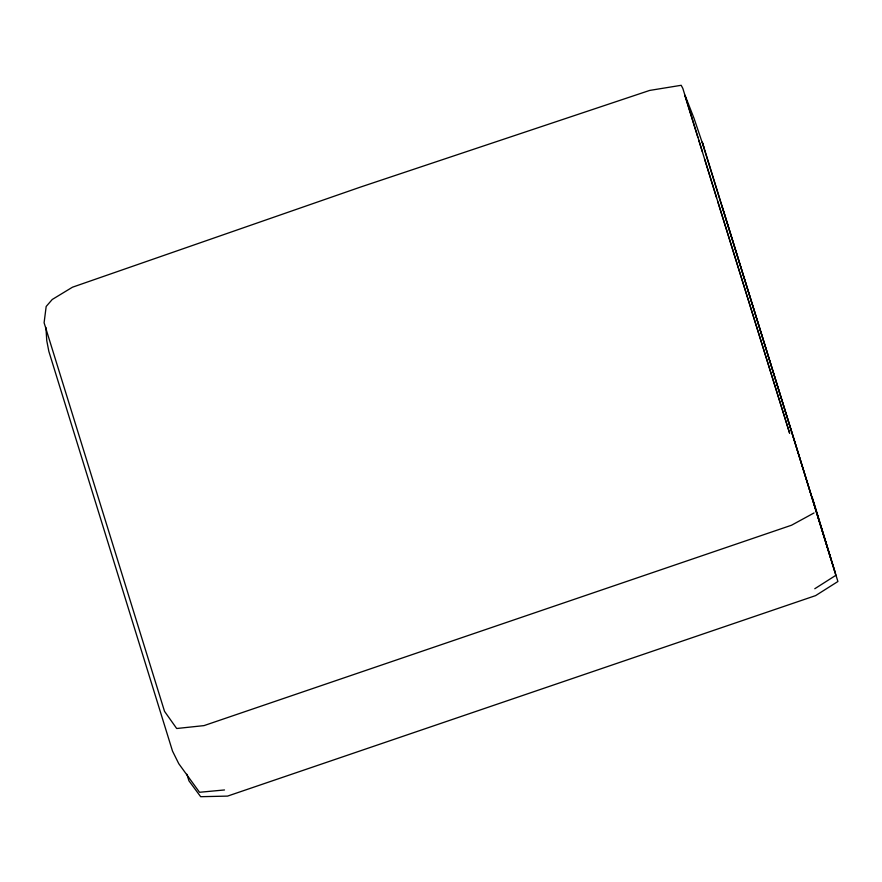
<?xml version="1.0" encoding="UTF-8"?>
<svg xmlns="http://www.w3.org/2000/svg" width="882" height="882" viewBox="0 0 882 882"><rect width="100%" height="100%" fill="white"/><g stroke="black" fill="none" stroke-linecap="round" stroke-linejoin="round"><path stroke-width="1.32" d="M814.781 588.735L835.86 575.318L721.774 205.341M814.009 512.971L791.54 525.22L204.018 725.61L176.687 728.51L164.526 711.333L44.1 322.768L46.173 306.473L52.236 299.483L72.478 287.201L360.506 187.072L649.67 90.427L681.18 85.3L682.811 88.354L702.359 151.616M224.502 789.963L199.519 792.279L178.77 763.691L172.519 751.111L48.841 351.356L46.768 340.684L45.919 327.442M685.027 95.278L694.068 118.431L702.546 143.59L835.144 572.451M830.976 559.122L702.293 142.145L703.748 146.864M685.005 95.951L697.894 137.449M698.709 140.04L789.622 433.216L717.761 201.581M812.421 497.856L837.9 581.514L815.607 595.615L227.567 796.104L200.666 796.7L188.935 780.813L186.907 774.253M704.751 159.51L716.548 197.645"/></g></svg>
